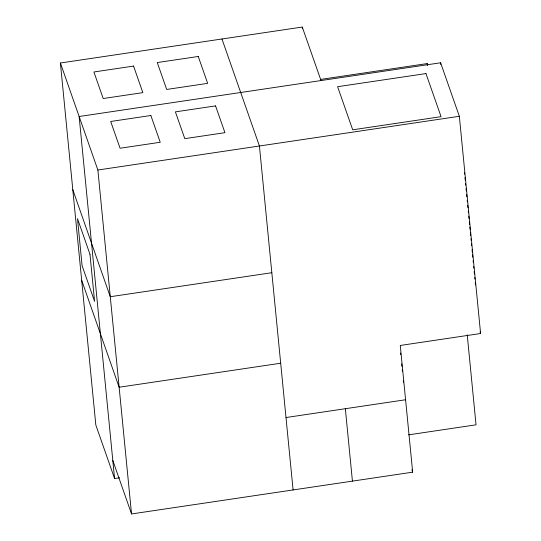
<?xml version="1.0" encoding="UTF-8"?>
<svg xmlns="http://www.w3.org/2000/svg" width="541" height="541" viewBox="0 0 541 541"><rect width="100%" height="100%" fill="white"/><g stroke="black" fill="none" stroke-linecap="round" stroke-linejoin="round"><path stroke-width="0.81" d="M119.568 477.804L114.57 478.548L95.831 425.037L60.403 62.999L302.277 27.05L321.016 80.555M320.881 79.378L427.18 63.581L427.728 65.157M112.799 460.445L131.537 513.95L412.675 472.165L400.272 345.456L480.597 333.513L459.343 116.288L440.604 62.783L79.135 116.504L114.57 478.548M60.403 62.999L97.874 170.009L459.343 116.288M271.825 272.718L110.276 296.725L72.798 189.708M280.684 363.227L119.135 387.234L81.657 280.224M286 417.53L405.588 399.758M408.563 434.849L476.033 424.827L467.228 334.838M480.05 331.944L480.597 333.513M411.85 469.804L412.675 472.165M221.952 38.986L259.43 146.002L293.087 489.943M464.482 172.518L464.645 174.195M464.976 177.556L465.219 180.072M465.551 183.426L465.713 185.11M466.044 188.464L466.288 190.98M466.619 194.341L466.863 196.856M467.194 200.217L467.356 201.894M467.688 205.249L467.931 207.771M468.263 211.125L468.425 212.802M468.749 216.163L469 218.679M469.331 222.04L469.574 224.556M469.818 227.071L470.068 229.594M470.393 232.948L470.643 235.463M470.968 238.824L471.137 240.502M471.461 243.856L471.63 245.54M472.036 249.732L472.286 252.255M472.53 254.77L472.78 257.286M473.105 260.647L473.274 262.324M473.679 266.517L473.848 268.201M474.173 271.555L474.423 274.071M474.748 277.432L474.91 279.109M475.241 282.47L475.485 284.985M440.604 62.783L440.766 64.46M427.18 63.581L427.343 65.265M400.597 353.002L400.759 354.68M401.659 363.877L401.902 366.385M402.233 369.726L402.396 371.403M403.295 380.6L403.458 382.271M345.347 408.712L352.428 481.118M302.277 27.05L302.439 28.72M97.874 170.009L131.537 513.95M133.559 66.09L93.904 71.98L103.203 98.53L142.851 92.633L133.559 66.09M198.249 56.474L157.275 62.56L166.689 89.448L207.67 83.361L198.249 56.474M425.963 73.576L337.604 86.702L352.698 129.806L441.057 116.673L425.963 73.576M150.865 115.51L110.702 121.482L120.075 148.241L160.237 142.269L150.865 115.51M215.561 105.894L175.399 111.865L184.779 138.645L224.941 132.68L215.561 105.894M89.982 254.297L77.485 218.618L82.09 265.685L94.587 301.364L89.982 254.297"/></g></svg>
